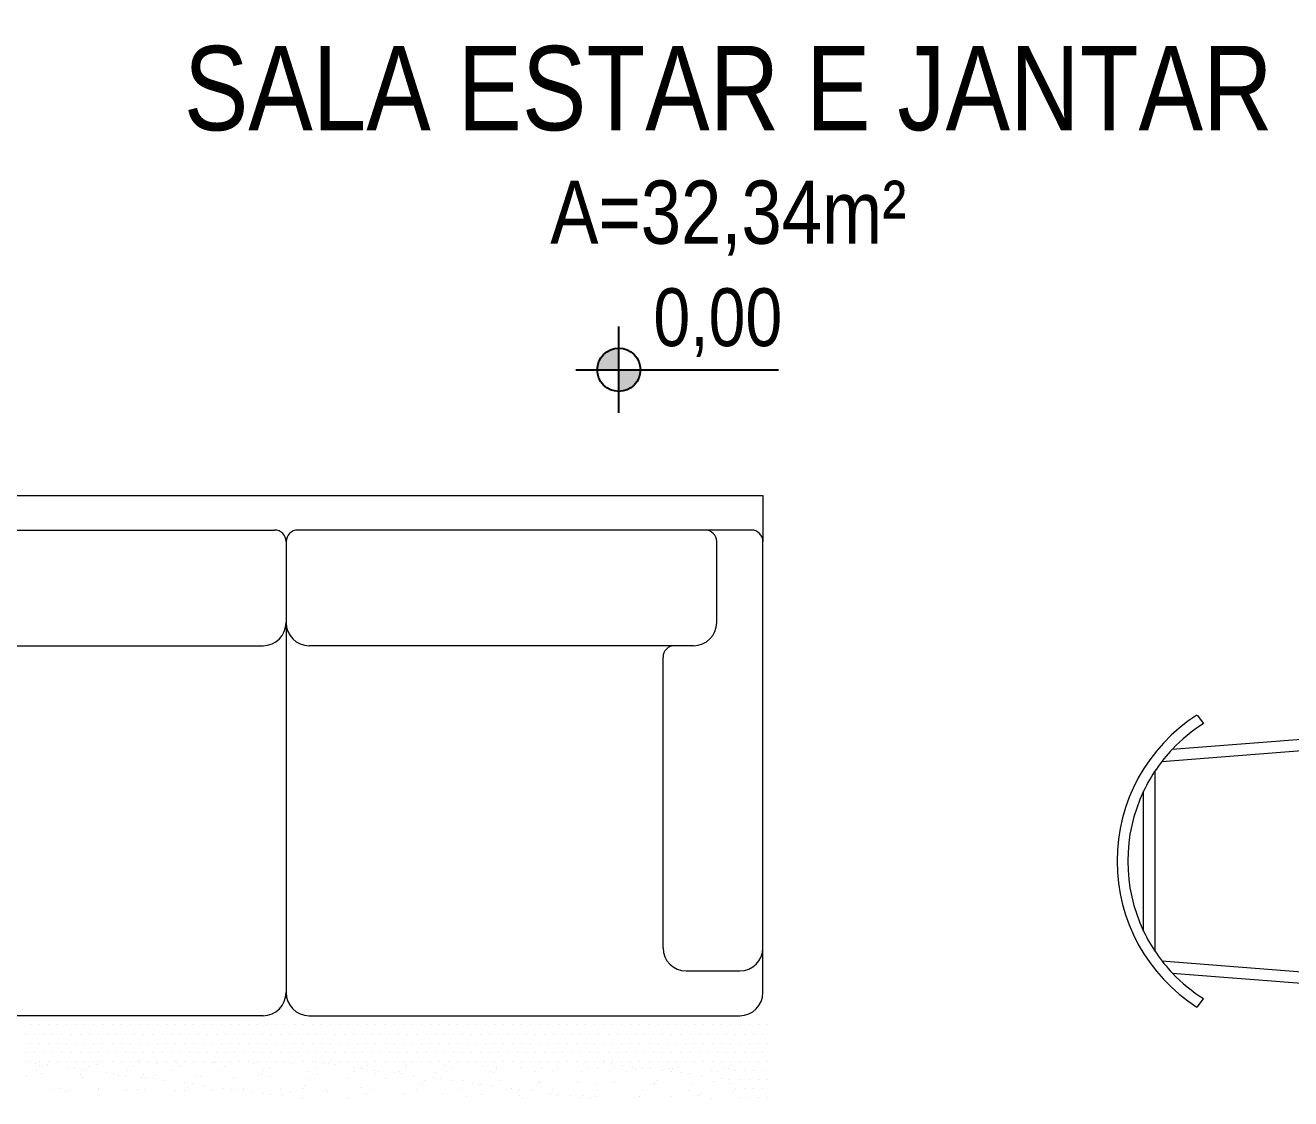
# Model space of a CAD drawing. Header units: millimetres. Extents: x -6300 to 1991, y -4770 to 4545.
# Drawn here: x -2072.2 to -1853.3, y 850.1 to 1035.7 of the extents above; entities that cross this region are included whole.
import ezdxf
from ezdxf.enums import TextEntityAlignment as Align

# ---------------------------------------------------------------- set-up
doc = ezdxf.new("R2010")
doc.units = ezdxf.units.MM
doc.header["$LTSCALE"] = 20
doc.header["$MEASUREMENT"] = 0
doc.linetypes.add('CONTINU', pattern=[0])
doc.layers.get('0').update_dxf_attribs({"linetype": 'CONTINUOUS'})
doc.layers.add('E-Lay-9', color=9, linetype='CONTINUOUS', lineweight=9)
doc.layers.add('E-Txt-W', color=7, linetype='CONTINUOUS', lineweight=20)
doc.layers.add('E-txt-g', color=3, linetype='CONTINUOUS')
doc.styles.add('F2', font='ARIALN.TTF')
doc.styles.add('REG60', font='romans.shx', dxfattribs={"width": 0.8, "height": 0.15})
doc.styles.add('REG80', font='romans.shx', dxfattribs={"width": 0.8, "height": 0.2})

# ---------------------------------------------------------------- blocks, each defined once
blk = doc.blocks.new('TXT-AMB75')
at = {"layer": 'E-txt-g', "style": 'REG80', "width": 0.8, "flags": 8}
blk.add_attdef('TXT', text='', height=0.2, dxfattribs=at).set_placement((0.0055, 0.2964), align=Align.CENTER)
at = {"layer": 'E-Txt-W', "style": 'REG60', "width": 0.8, "flags": 8}
blk.add_attdef('TXT', text='', height=0.15, dxfattribs=at).set_placement((0.0055, 0.0271), align=Align.CENTER)
blk = doc.blocks.new('NV')
at = {"color": 4, "linetype": 'ByBlock', "ltscale": 0.5}
for p, q in [((-1.4143, -0.1421), (-1.4143, 0.1067)), ((-1.5387, -0.0177), (-0.9535, -0.0177))]:
    blk.add_line(p, q, dxfattribs=at)
at = {"color": 4, "ltscale": 2.5}
blk.add_circle((-1.4143, -0.0177), 0.0622, dxfattribs=at)
at = {"color": 4}
for points in [[(-1.4143, -0.0177), (-1.4143, 0.0445), (-1.4583, 0.0263), (-1.4381, 0.0398)], [(-1.4143, -0.0177), (-1.4583, 0.0263), (-1.4765, -0.0177), (-1.4717, 0.0061)], [(-1.4143, -0.0177), (-1.3521, -0.0177), (-1.3703, -0.0617), (-1.3568, -0.0415)], [(-1.4143, -0.0177), (-1.3703, -0.0617), (-1.4143, -0.0799), (-1.3905, -0.0752)]]:
    blk.add_solid(points, dxfattribs=at)
at = {"layer": 'E-Txt-W', "color": 4, "ltscale": 2.5, "style": 'F2'}
blk.add_attdef('COTAPISO', (-1.3058, 0.0735), '', height=0.15, dxfattribs=at)
blk = doc.blocks.new('cadeira3')
at = {"color": 8}
for p, q in [((339.39, -198.51), (363.62, -198.51)), ((335.87, -200.51), (367.14, -200.51)), ((332.14, -203.49), (329.22, -240.82)), ((334.29, -201.65), (331.21, -240.97)), ((368.73, -201.65), (371.8, -240.97)), ((370.88, -203.49), (373.8, -240.82)), ((326.24, -207.76), (327.72, -208.87)), ((376.77, -207.76), (375.3, -208.87)), ((371.3, -241.51), (331.71, -241.51)), ((371.3, -243.51), (331.71, -243.51))]:
    blk.add_line(p, q, dxfattribs=at)
for centre, radius, start, end in [((351.51, -223.91), 29.99, 32.591, 147.409), ((351.51, -223.93), 28.15, 64.5065, 115.4935), ((351.51, -223.93), 28.15, 115.4935, 133.4739), ((351.51, -223.93), 28.15, 46.5261, 64.5065), ((351.51, -223.93), 28.15, 133.4739, 147.6689), ((351.51, -223.93), 28.15, 32.3311, 46.5261), ((331.71, -241.01), 2.5, 175.5276, 270), ((371.3, -241.01), 2.5, 270, 4.4724), ((331.71, -241.01), 0.5, 175.5276, 270), ((371.3, -241.01), 0.5, 270, 4.4724)]:
    blk.add_arc(centre, radius, start, end, dxfattribs=at)
blk = doc.blocks.new('Sofa62')
at = {"color": 8}
for p, q in [((-87.15, 50.29), (-107.15, 50.29)), ((-32.65, 50.29), (-87.15, 50.29)), ((-24.65, 50.29), (42.35, 50.29)), ((-111.15, 46.29), (-111.15, -31.71)), ((-28.65, -17.71), (-28.65, 46.29)), ((-28.65, -17.71), (-28.65, 46.29)), ((-97.86, 42.54), (-107.15, 42.54)), ((-93.86, 38.54), (-93.86, -11.71)), ((-99.15, -13.71), (-32.65, -13.71)), ((42.35, -13.71), (-24.65, -13.71)), ((-103.15, -17.71), (-103.15, -31.71)), ((-28.65, -31.71), (-28.65, -17.71)), ((-28.65, -31.71), (-28.65, -17.71)), ((-111.15, -39.71), (-111.15, -31.71)), ((-109.15, -33.71), (-101.15, -33.71)), ((-101.15, -33.71), (-30.65, -33.71)), ((44.35, -33.71), (-26.65, -33.71)), ((128.85, -39.71), (-111.15, -39.71))]:
    blk.add_line(p, q, dxfattribs=at)
for centre, radius, start, end in [((-107.15, 46.29), 4, 90, 180), ((-32.65, 46.29), 4, 0, 90), ((-24.65, 46.29), 4, 90, 180), ((-107.15, 38.54), 4, 90, 180), ((-97.86, 38.54), 4, 0, 90), ((-95.86, -11.71), 2, 270, 0), ((-99.15, -17.71), 4, 90, 180), ((-32.65, -17.71), 4, 0, 90), ((-24.65, -17.71), 4, 90, 180), ((-109.15, -31.71), 2, 180, 270), ((-101.15, -31.71), 2, 180, 270), ((-30.65, -31.71), 2, 270, 0), ((-26.65, -31.71), 2, 180, 270)]:
    blk.add_arc(centre, radius, start, end, dxfattribs=at)
blk = doc.blocks.new('*X213')
at = {"color": 0}
for p, q in [((13.621875, 40.74375), (13.621875, 40.74375)), ((13.640625, 40.74375), (13.640625, 40.74375)), ((13.659375, 40.74375), (13.659375, 40.74375)), ((13.678125, 40.74375), (13.678125, 40.74375)), ((13.6125, 40.725), (13.6125, 40.725)), ((13.63125, 40.725), (13.63125, 40.725)), ((13.65, 40.725), (13.65, 40.725)), ((13.66875, 40.725), (13.66875, 40.725)), ((13.6125, 40.6875), (13.6125, 40.6875)), ((13.621875, 40.70625), (13.621875, 40.70625)), ((13.63125, 40.6875), (13.63125, 40.6875)), ((13.640625, 40.70625), (13.640625, 40.70625)), ((13.65, 40.6875), (13.65, 40.6875)), ((13.659375, 40.70625), (13.659375, 40.70625)), ((13.66875, 40.6875), (13.66875, 40.6875)), ((13.678125, 40.70625), (13.678125, 40.70625)), ((12.159375, 40.66875), (12.159375, 40.66875)), ((12.178125, 40.66875), (12.178125, 40.66875)), ((12.196875, 40.66875), (12.196875, 40.66875)), ((12.215625, 40.66875), (12.215625, 40.66875)), ((12.234375, 40.66875), (12.234375, 40.66875)), ((12.253125, 40.66875), (12.253125, 40.66875)), ((12.271875, 40.66875), (12.271875, 40.66875)), ((12.290625, 40.66875), (12.290625, 40.66875)), ((12.309375, 40.66875), (12.309375, 40.66875)), ((12.328125, 40.66875), (12.328125, 40.66875)), ((12.346875, 40.66875), (12.346875, 40.66875)), ((12.365625, 40.66875), (12.365625, 40.66875)), ((12.384375, 40.66875), (12.384375, 40.66875)), ((12.403125, 40.66875), (12.403125, 40.66875)), ((12.421875, 40.66875), (12.421875, 40.66875)), ((12.440625, 40.66875), (12.440625, 40.66875)), ((12.459375, 40.66875), (12.459375, 40.66875)), ((12.478125, 40.66875), (12.478125, 40.66875)), ((12.496875, 40.66875), (12.496875, 40.66875)), ((12.515625, 40.66875), (12.515625, 40.66875)), ((12.534375, 40.66875), (12.534375, 40.66875)), ((12.553125, 40.66875), (12.553125, 40.66875)), ((12.571875, 40.66875), (12.571875, 40.66875)), ((12.590625, 40.66875), (12.590625, 40.66875)), ((12.609375, 40.66875), (12.609375, 40.66875)), ((12.628125, 40.66875), (12.628125, 40.66875)), ((12.646875, 40.66875), (12.646875, 40.66875)), ((12.665625, 40.66875), (12.665625, 40.66875)), ((12.684375, 40.66875), (12.684375, 40.66875)), ((12.703125, 40.66875), (12.703125, 40.66875)), ((12.721875, 40.66875), (12.721875, 40.66875)), ((12.740625, 40.66875), (12.740625, 40.66875)), ((12.759375, 40.66875), (12.759375, 40.66875)), ((12.778125, 40.66875), (12.778125, 40.66875)), ((12.796875, 40.66875), (12.796875, 40.66875)), ((12.815625, 40.66875), (12.815625, 40.66875)), ((12.834375, 40.66875), (12.834375, 40.66875)), ((12.853125, 40.66875), (12.853125, 40.66875)), ((12.871875, 40.66875), (12.871875, 40.66875)), ((12.890625, 40.66875), (12.890625, 40.66875)), ((12.909375, 40.66875), (12.909375, 40.66875)), ((12.928125, 40.66875), (12.928125, 40.66875)), ((12.946875, 40.66875), (12.946875, 40.66875)), ((12.965625, 40.66875), (12.965625, 40.66875)), ((12.984375, 40.66875), (12.984375, 40.66875)), ((13.003125, 40.66875), (13.003125, 40.66875)), ((13.021875, 40.66875), (13.021875, 40.66875)), ((13.040625, 40.66875), (13.040625, 40.66875)), ((13.059375, 40.66875), (13.059375, 40.66875)), ((13.078125, 40.66875), (13.078125, 40.66875)), ((13.096875, 40.66875), (13.096875, 40.66875)), ((13.115625, 40.66875), (13.115625, 40.66875)), ((13.134375, 40.66875), (13.134375, 40.66875)), ((13.153125, 40.66875), (13.153125, 40.66875)), ((13.171875, 40.66875), (13.171875, 40.66875)), ((13.190625, 40.66875), (13.190625, 40.66875)), ((13.209375, 40.66875), (13.209375, 40.66875)), ((13.228125, 40.66875), (13.228125, 40.66875)), ((13.246875, 40.66875), (13.246875, 40.66875)), ((13.265625, 40.66875), (13.265625, 40.66875)), ((13.284375, 40.66875), (13.284375, 40.66875)), ((13.303125, 40.66875), (13.303125, 40.66875)), ((13.321875, 40.66875), (13.321875, 40.66875)), ((13.340625, 40.66875), (13.340625, 40.66875)), ((13.359375, 40.66875), (13.359375, 40.66875)), ((13.378125, 40.66875), (13.378125, 40.66875)), ((13.396875, 40.66875), (13.396875, 40.66875)), ((13.415625, 40.66875), (13.415625, 40.66875)), ((13.434375, 40.66875), (13.434375, 40.66875)), ((13.453125, 40.66875), (13.453125, 40.66875)), ((13.471875, 40.66875), (13.471875, 40.66875)), ((13.490625, 40.66875), (13.490625, 40.66875)), ((13.509375, 40.66875), (13.509375, 40.66875)), ((13.528125, 40.66875), (13.528125, 40.66875)), ((13.546875, 40.66875), (13.546875, 40.66875)), ((13.565625, 40.66875), (13.565625, 40.66875)), ((13.584375, 40.66875), (13.584375, 40.66875)), ((13.603125, 40.66875), (13.603125, 40.66875)), ((13.621875, 40.66875), (13.621875, 40.66875)), ((13.640625, 40.66875), (13.640625, 40.66875)), ((13.659375, 40.66875), (13.659375, 40.66875)), ((13.678125, 40.66875), (13.678125, 40.66875)), ((12.15, 40.65), (12.15, 40.65)), ((12.16875, 40.65), (12.16875, 40.65)), ((12.1875, 40.65), (12.1875, 40.65)), ((12.20625, 40.65), (12.20625, 40.65)), ((12.225, 40.65), (12.225, 40.65)), ((12.24375, 40.65), (12.24375, 40.65)), ((12.2625, 40.65), (12.2625, 40.65)), ((12.28125, 40.65), (12.28125, 40.65)), ((12.3, 40.65), (12.3, 40.65)), ((12.31875, 40.65), (12.31875, 40.65)), ((12.3375, 40.65), (12.3375, 40.65)), ((12.35625, 40.65), (12.35625, 40.65)), ((12.375, 40.65), (12.375, 40.65)), ((12.39375, 40.65), (12.39375, 40.65)), ((12.4125, 40.65), (12.4125, 40.65)), ((12.43125, 40.65), (12.43125, 40.65)), ((12.45, 40.65), (12.45, 40.65)), ((12.46875, 40.65), (12.46875, 40.65)), ((12.4875, 40.65), (12.4875, 40.65)), ((12.50625, 40.65), (12.50625, 40.65)), ((12.525, 40.65), (12.525, 40.65)), ((12.54375, 40.65), (12.54375, 40.65)), ((12.5625, 40.65), (12.5625, 40.65)), ((12.58125, 40.65), (12.58125, 40.65)), ((12.6, 40.65), (12.6, 40.65)), ((12.61875, 40.65), (12.61875, 40.65)), ((12.6375, 40.65), (12.6375, 40.65)), ((12.65625, 40.65), (12.65625, 40.65)), ((12.675, 40.65), (12.675, 40.65)), ((12.69375, 40.65), (12.69375, 40.65)), ((12.7125, 40.65), (12.7125, 40.65)), ((12.73125, 40.65), (12.73125, 40.65)), ((12.75, 40.65), (12.75, 40.65)), ((12.76875, 40.65), (12.76875, 40.65)), ((12.7875, 40.65), (12.7875, 40.65)), ((12.80625, 40.65), (12.80625, 40.65)), ((12.825, 40.65), (12.825, 40.65)), ((12.84375, 40.65), (12.84375, 40.65)), ((12.8625, 40.65), (12.8625, 40.65)), ((12.88125, 40.65), (12.88125, 40.65)), ((12.9, 40.65), (12.9, 40.65)), ((12.91875, 40.65), (12.91875, 40.65)), ((12.9375, 40.65), (12.9375, 40.65)), ((12.95625, 40.65), (12.95625, 40.65)), ((12.975, 40.65), (12.975, 40.65)), ((12.99375, 40.65), (12.99375, 40.65)), ((13.0125, 40.65), (13.0125, 40.65)), ((13.03125, 40.65), (13.03125, 40.65)), ((13.05, 40.65), (13.05, 40.65)), ((13.06875, 40.65), (13.06875, 40.65)), ((13.0875, 40.65), (13.0875, 40.65)), ((13.10625, 40.65), (13.10625, 40.65)), ((13.125, 40.65), (13.125, 40.65)), ((13.14375, 40.65), (13.14375, 40.65)), ((13.1625, 40.65), (13.1625, 40.65)), ((13.18125, 40.65), (13.18125, 40.65)), ((13.2, 40.65), (13.2, 40.65)), ((13.21875, 40.65), (13.21875, 40.65)), ((13.2375, 40.65), (13.2375, 40.65)), ((13.25625, 40.65), (13.25625, 40.65)), ((13.275, 40.65), (13.275, 40.65)), ((13.29375, 40.65), (13.29375, 40.65)), ((13.3125, 40.65), (13.3125, 40.65)), ((13.33125, 40.65), (13.33125, 40.65)), ((13.35, 40.65), (13.35, 40.65)), ((13.36875, 40.65), (13.36875, 40.65)), ((13.3875, 40.65), (13.3875, 40.65)), ((13.40625, 40.65), (13.40625, 40.65)), ((13.425, 40.65), (13.425, 40.65)), ((13.44375, 40.65), (13.44375, 40.65)), ((13.4625, 40.65), (13.4625, 40.65)), ((13.48125, 40.65), (13.48125, 40.65)), ((13.5, 40.65), (13.5, 40.65)), ((13.51875, 40.65), (13.51875, 40.65)), ((13.5375, 40.65), (13.5375, 40.65)), ((13.55625, 40.65), (13.55625, 40.65)), ((13.575, 40.65), (13.575, 40.65)), ((13.59375, 40.65), (13.59375, 40.65)), ((13.6125, 40.65), (13.6125, 40.65)), ((13.63125, 40.65), (13.63125, 40.65)), ((13.65, 40.65), (13.65, 40.65)), ((13.66875, 40.65), (13.66875, 40.65)), ((12.15, 40.6125), (12.15, 40.6125)), ((12.159375, 40.63125), (12.159375, 40.63125)), ((12.16875, 40.6125), (12.16875, 40.6125)), ((12.178125, 40.63125), (12.178125, 40.63125)), ((12.1875, 40.6125), (12.1875, 40.6125)), ((12.196875, 40.63125), (12.196875, 40.63125)), ((12.20625, 40.6125), (12.20625, 40.6125)), ((12.215625, 40.63125), (12.215625, 40.63125)), ((12.225, 40.6125), (12.225, 40.6125)), ((12.234375, 40.63125), (12.234375, 40.63125)), ((12.24375, 40.6125), (12.24375, 40.6125)), ((12.253125, 40.63125), (12.253125, 40.63125)), ((12.2625, 40.6125), (12.2625, 40.6125)), ((12.271875, 40.63125), (12.271875, 40.63125)), ((12.28125, 40.6125), (12.28125, 40.6125)), ((12.290625, 40.63125), (12.290625, 40.63125)), ((12.3, 40.6125), (12.3, 40.6125)), ((12.309375, 40.63125), (12.309375, 40.63125)), ((12.31875, 40.6125), (12.31875, 40.6125)), ((12.328125, 40.63125), (12.328125, 40.63125)), ((12.3375, 40.6125), (12.3375, 40.6125)), ((12.346875, 40.63125), (12.346875, 40.63125)), ((12.35625, 40.6125), (12.35625, 40.6125)), ((12.365625, 40.63125), (12.365625, 40.63125)), ((12.375, 40.6125), (12.375, 40.6125)), ((12.384375, 40.63125), (12.384375, 40.63125)), ((12.39375, 40.6125), (12.39375, 40.6125)), ((12.403125, 40.63125), (12.403125, 40.63125)), ((12.4125, 40.6125), (12.4125, 40.6125)), ((12.421875, 40.63125), (12.421875, 40.63125)), ((12.43125, 40.6125), (12.43125, 40.6125)), ((12.440625, 40.63125), (12.440625, 40.63125)), ((12.45, 40.6125), (12.45, 40.6125)), ((12.459375, 40.63125), (12.459375, 40.63125)), ((12.46875, 40.6125), (12.46875, 40.6125)), ((12.478125, 40.63125), (12.478125, 40.63125)), ((12.4875, 40.6125), (12.4875, 40.6125)), ((12.496875, 40.63125), (12.496875, 40.63125)), ((12.50625, 40.6125), (12.50625, 40.6125)), ((12.515625, 40.63125), (12.515625, 40.63125)), ((12.525, 40.6125), (12.525, 40.6125)), ((12.534375, 40.63125), (12.534375, 40.63125)), ((12.54375, 40.6125), (12.54375, 40.6125)), ((12.553125, 40.63125), (12.553125, 40.63125)), ((12.5625, 40.6125), (12.5625, 40.6125)), ((12.571875, 40.63125), (12.571875, 40.63125)), ((12.58125, 40.6125), (12.58125, 40.6125)), ((12.590625, 40.63125), (12.590625, 40.63125)), ((12.6, 40.6125), (12.6, 40.6125)), ((12.609375, 40.63125), (12.609375, 40.63125)), ((12.61875, 40.6125), (12.61875, 40.6125)), ((12.628125, 40.63125), (12.628125, 40.63125)), ((12.6375, 40.6125), (12.6375, 40.6125)), ((12.646875, 40.63125), (12.646875, 40.63125)), ((12.65625, 40.6125), (12.65625, 40.6125)), ((12.665625, 40.63125), (12.665625, 40.63125)), ((12.675, 40.6125), (12.675, 40.6125)), ((12.684375, 40.63125), (12.684375, 40.63125)), ((12.69375, 40.6125), (12.69375, 40.6125)), ((12.703125, 40.63125), (12.703125, 40.63125)), ((12.7125, 40.6125), (12.7125, 40.6125)), ((12.721875, 40.63125), (12.721875, 40.63125)), ((12.73125, 40.6125), (12.73125, 40.6125)), ((12.740625, 40.63125), (12.740625, 40.63125)), ((12.75, 40.6125), (12.75, 40.6125)), ((12.759375, 40.63125), (12.759375, 40.63125)), ((12.76875, 40.6125), (12.76875, 40.6125)), ((12.778125, 40.63125), (12.778125, 40.63125)), ((12.7875, 40.6125), (12.7875, 40.6125)), ((12.796875, 40.63125), (12.796875, 40.63125)), ((12.80625, 40.6125), (12.80625, 40.6125)), ((12.815625, 40.63125), (12.815625, 40.63125)), ((12.825, 40.6125), (12.825, 40.6125)), ((12.834375, 40.63125), (12.834375, 40.63125)), ((12.84375, 40.6125), (12.84375, 40.6125)), ((12.853125, 40.63125), (12.853125, 40.63125)), ((12.8625, 40.6125), (12.8625, 40.6125)), ((12.871875, 40.63125), (12.871875, 40.63125)), ((12.88125, 40.6125), (12.88125, 40.6125)), ((12.890625, 40.63125), (12.890625, 40.63125)), ((12.9, 40.6125), (12.9, 40.6125)), ((12.909375, 40.63125), (12.909375, 40.63125)), ((12.91875, 40.6125), (12.91875, 40.6125)), ((12.928125, 40.63125), (12.928125, 40.63125)), ((12.9375, 40.6125), (12.9375, 40.6125)), ((12.946875, 40.63125), (12.946875, 40.63125)), ((12.95625, 40.6125), (12.95625, 40.6125)), ((12.965625, 40.63125), (12.965625, 40.63125)), ((12.975, 40.6125), (12.975, 40.6125)), ((12.984375, 40.63125), (12.984375, 40.63125)), ((12.99375, 40.6125), (12.99375, 40.6125)), ((13.003125, 40.63125), (13.003125, 40.63125)), ((13.0125, 40.6125), (13.0125, 40.6125)), ((13.021875, 40.63125), (13.021875, 40.63125)), ((13.03125, 40.6125), (13.03125, 40.6125)), ((13.040625, 40.63125), (13.040625, 40.63125)), ((13.05, 40.6125), (13.05, 40.6125)), ((13.059375, 40.63125), (13.059375, 40.63125)), ((13.06875, 40.6125), (13.06875, 40.6125)), ((13.078125, 40.63125), (13.078125, 40.63125)), ((13.0875, 40.6125), (13.0875, 40.6125)), ((13.096875, 40.63125), (13.096875, 40.63125)), ((13.10625, 40.6125), (13.10625, 40.6125)), ((13.115625, 40.63125), (13.115625, 40.63125)), ((13.125, 40.6125), (13.125, 40.6125)), ((13.134375, 40.63125), (13.134375, 40.63125)), ((13.14375, 40.6125), (13.14375, 40.6125)), ((13.153125, 40.63125), (13.153125, 40.63125)), ((13.1625, 40.6125), (13.1625, 40.6125)), ((13.171875, 40.63125), (13.171875, 40.63125)), ((13.18125, 40.6125), (13.18125, 40.6125)), ((13.190625, 40.63125), (13.190625, 40.63125)), ((13.2, 40.6125), (13.2, 40.6125)), ((13.209375, 40.63125), (13.209375, 40.63125)), ((13.21875, 40.6125), (13.21875, 40.6125)), ((13.228125, 40.63125), (13.228125, 40.63125)), ((13.2375, 40.6125), (13.2375, 40.6125)), ((13.246875, 40.63125), (13.246875, 40.63125)), ((13.25625, 40.6125), (13.25625, 40.6125)), ((13.265625, 40.63125), (13.265625, 40.63125)), ((13.275, 40.6125), (13.275, 40.6125)), ((13.284375, 40.63125), (13.284375, 40.63125)), ((13.29375, 40.6125), (13.29375, 40.6125)), ((13.303125, 40.63125), (13.303125, 40.63125)), ((13.3125, 40.6125), (13.3125, 40.6125)), ((13.321875, 40.63125), (13.321875, 40.63125)), ((13.33125, 40.6125), (13.33125, 40.6125)), ((13.340625, 40.63125), (13.340625, 40.63125)), ((13.35, 40.6125), (13.35, 40.6125)), ((13.359375, 40.63125), (13.359375, 40.63125)), ((13.36875, 40.6125), (13.36875, 40.6125)), ((13.378125, 40.63125), (13.378125, 40.63125)), ((13.3875, 40.6125), (13.3875, 40.6125)), ((13.396875, 40.63125), (13.396875, 40.63125)), ((13.40625, 40.6125), (13.40625, 40.6125)), ((13.415625, 40.63125), (13.415625, 40.63125)), ((13.425, 40.6125), (13.425, 40.6125)), ((13.434375, 40.63125), (13.434375, 40.63125)), ((13.44375, 40.6125), (13.44375, 40.6125)), ((13.453125, 40.63125), (13.453125, 40.63125)), ((13.4625, 40.6125), (13.4625, 40.6125)), ((13.471875, 40.63125), (13.471875, 40.63125)), ((13.48125, 40.6125), (13.48125, 40.6125)), ((13.490625, 40.63125), (13.490625, 40.63125)), ((13.5, 40.6125), (13.5, 40.6125)), ((13.509375, 40.63125), (13.509375, 40.63125)), ((13.51875, 40.6125), (13.51875, 40.6125)), ((13.528125, 40.63125), (13.528125, 40.63125)), ((13.5375, 40.6125), (13.5375, 40.6125)), ((13.546875, 40.63125), (13.546875, 40.63125)), ((13.55625, 40.6125), (13.55625, 40.6125)), ((13.565625, 40.63125), (13.565625, 40.63125)), ((13.575, 40.6125), (13.575, 40.6125)), ((13.584375, 40.63125), (13.584375, 40.63125)), ((13.59375, 40.6125), (13.59375, 40.6125)), ((13.603125, 40.63125), (13.603125, 40.63125)), ((13.6125, 40.6125), (13.6125, 40.6125)), ((13.621875, 40.63125), (13.621875, 40.63125)), ((13.63125, 40.6125), (13.63125, 40.6125)), ((13.640625, 40.63125), (13.640625, 40.63125)), ((13.65, 40.6125), (13.65, 40.6125)), ((13.659375, 40.63125), (13.659375, 40.63125)), ((13.66875, 40.6125), (13.66875, 40.6125)), ((13.678125, 40.63125), (13.678125, 40.63125)), ((12.159375, 40.59375), (12.159375, 40.59375)), ((12.178125, 40.59375), (12.178125, 40.59375)), ((12.196875, 40.59375), (12.196875, 40.59375)), ((12.215625, 40.59375), (12.215625, 40.59375)), ((12.234375, 40.59375), (12.234375, 40.59375)), ((12.253125, 40.59375), (12.253125, 40.59375)), ((12.271875, 40.59375), (12.271875, 40.59375)), ((12.290625, 40.59375), (12.290625, 40.59375)), ((12.309375, 40.59375), (12.309375, 40.59375)), ((12.328125, 40.59375), (12.328125, 40.59375)), ((12.346875, 40.59375), (12.346875, 40.59375)), ((12.365625, 40.59375), (12.365625, 40.59375)), ((12.384375, 40.59375), (12.384375, 40.59375)), ((12.403125, 40.59375), (12.403125, 40.59375)), ((12.421875, 40.59375), (12.421875, 40.59375)), ((12.440625, 40.59375), (12.440625, 40.59375)), ((12.459375, 40.59375), (12.459375, 40.59375)), ((12.478125, 40.59375), (12.478125, 40.59375)), ((12.496875, 40.59375), (12.496875, 40.59375)), ((12.515625, 40.59375), (12.515625, 40.59375)), ((12.534375, 40.59375), (12.534375, 40.59375)), ((12.553125, 40.59375), (12.553125, 40.59375)), ((12.571875, 40.59375), (12.571875, 40.59375)), ((12.590625, 40.59375), (12.590625, 40.59375)), ((12.609375, 40.59375), (12.609375, 40.59375)), ((12.628125, 40.59375), (12.628125, 40.59375)), ((12.646875, 40.59375), (12.646875, 40.59375)), ((12.665625, 40.59375), (12.665625, 40.59375)), ((12.684375, 40.59375), (12.684375, 40.59375)), ((12.703125, 40.59375), (12.703125, 40.59375)), ((12.721875, 40.59375), (12.721875, 40.59375)), ((12.740625, 40.59375), (12.740625, 40.59375)), ((12.759375, 40.59375), (12.759375, 40.59375)), ((12.778125, 40.59375), (12.778125, 40.59375)), ((12.796875, 40.59375), (12.796875, 40.59375)), ((12.815625, 40.59375), (12.815625, 40.59375)), ((12.834375, 40.59375), (12.834375, 40.59375)), ((12.853125, 40.59375), (12.853125, 40.59375)), ((12.871875, 40.59375), (12.871875, 40.59375)), ((12.890625, 40.59375), (12.890625, 40.59375)), ((12.909375, 40.59375), (12.909375, 40.59375)), ((12.928125, 40.59375), (12.928125, 40.59375)), ((12.946875, 40.59375), (12.946875, 40.59375)), ((12.965625, 40.59375), (12.965625, 40.59375)), ((12.984375, 40.59375), (12.984375, 40.59375)), ((13.003125, 40.59375), (13.003125, 40.59375)), ((13.021875, 40.59375), (13.021875, 40.59375)), ((13.040625, 40.59375), (13.040625, 40.59375)), ((13.059375, 40.59375), (13.059375, 40.59375)), ((13.078125, 40.59375), (13.078125, 40.59375)), ((13.096875, 40.59375), (13.096875, 40.59375)), ((13.115625, 40.59375), (13.115625, 40.59375)), ((13.134375, 40.59375), (13.134375, 40.59375)), ((13.153125, 40.59375), (13.153125, 40.59375)), ((13.171875, 40.59375), (13.171875, 40.59375)), ((13.190625, 40.59375), (13.190625, 40.59375)), ((13.209375, 40.59375), (13.209375, 40.59375)), ((13.228125, 40.59375), (13.228125, 40.59375)), ((13.246875, 40.59375), (13.246875, 40.59375)), ((13.265625, 40.59375), (13.265625, 40.59375)), ((13.284375, 40.59375), (13.284375, 40.59375)), ((13.303125, 40.59375), (13.303125, 40.59375)), ((13.321875, 40.59375), (13.321875, 40.59375)), ((13.340625, 40.59375), (13.340625, 40.59375)), ((13.359375, 40.59375), (13.359375, 40.59375)), ((13.378125, 40.59375), (13.378125, 40.59375)), ((13.396875, 40.59375), (13.396875, 40.59375)), ((13.415625, 40.59375), (13.415625, 40.59375)), ((13.434375, 40.59375), (13.434375, 40.59375)), ((13.453125, 40.59375), (13.453125, 40.59375)), ((13.471875, 40.59375), (13.471875, 40.59375)), ((13.490625, 40.59375), (13.490625, 40.59375)), ((13.509375, 40.59375), (13.509375, 40.59375)), ((13.528125, 40.59375), (13.528125, 40.59375)), ((13.546875, 40.59375), (13.546875, 40.59375)), ((13.565625, 40.59375), (13.565625, 40.59375)), ((13.584375, 40.59375), (13.584375, 40.59375)), ((13.603125, 40.59375), (13.603125, 40.59375)), ((13.621875, 40.59375), (13.621875, 40.59375)), ((13.640625, 40.59375), (13.640625, 40.59375)), ((13.659375, 40.59375), (13.659375, 40.59375)), ((13.678125, 40.59375), (13.678125, 40.59375))]:
    blk.add_line(p, q, dxfattribs=at)
blk = doc.blocks.new('*X214')
at = {"color": 0}
for p, q in [((12.6793, 40.7395), (12.6793, 40.7395)), ((12.72, 40.7449), (12.72, 40.7449)), ((12.8157, 40.7455), (12.8157, 40.7455)), ((13.0576, 40.7419), (13.0576, 40.7419)), ((13.1739, 40.7443), (13.1739, 40.7443)), ((13.2722, 40.7399), (13.2722, 40.7399)), ((13.2939, 40.7432), (13.2939, 40.7432)), ((13.3129, 40.7453), (13.3129, 40.7453)), ((13.3257, 40.7414), (13.3257, 40.7414)), ((13.4042, 40.7424), (13.4042, 40.7424)), ((13.4157, 40.7406), (13.4157, 40.7406)), ((13.4809, 40.742), (13.4809, 40.742)), ((13.5358, 40.7396), (13.5358, 40.7396)), ((13.562, 40.7449), (13.562, 40.7449)), ((12.2072, 40.7256), (12.2072, 40.7256)), ((12.2227, 40.7246), (12.2227, 40.7246)), ((12.2363, 40.7316), (12.2363, 40.7316)), ((12.2418, 40.7266), (12.2418, 40.7266)), ((12.2995, 40.7242), (12.2995, 40.7242)), ((12.3007, 40.7258), (12.3007, 40.7258)), ((12.3581, 40.729), (12.3581, 40.729)), ((12.3805, 40.7272), (12.3805, 40.7272)), ((12.3941, 40.726), (12.3941, 40.726)), ((12.459, 40.7282), (12.459, 40.7282)), ((12.4782, 40.728), (12.4782, 40.728)), ((12.4837, 40.7229), (12.4837, 40.7229)), ((12.4875, 40.7261), (12.4875, 40.7261)), ((12.4934, 40.7151), (12.4934, 40.7151)), ((12.5178, 40.7183), (12.5178, 40.7183)), ((12.5358, 40.7278), (12.5358, 40.7278)), ((12.5585, 40.7236), (12.5585, 40.7236)), ((12.5741, 40.7257), (12.5741, 40.7257)), ((12.5809, 40.7263), (12.5809, 40.7263)), ((12.5985, 40.7289), (12.5985, 40.7289)), ((12.6, 40.7253), (12.6, 40.7253)), ((12.6168, 40.7307), (12.6168, 40.7307)), ((12.6393, 40.7343), (12.6393, 40.7343)), ((12.6549, 40.7363), (12.6549, 40.7363)), ((12.6744, 40.7265), (12.6744, 40.7265)), ((12.6953, 40.7317), (12.6953, 40.7317)), ((12.72, 40.7243), (12.72, 40.7243)), ((12.7255, 40.7192), (12.7255, 40.7192)), ((12.7678, 40.7267), (12.7678, 40.7267)), ((12.7721, 40.7314), (12.7721, 40.7314)), ((12.8418, 40.7216), (12.8418, 40.7216)), ((12.8531, 40.7343), (12.8531, 40.7343)), ((12.8612, 40.7268), (12.8612, 40.7268)), ((12.9316, 40.7353), (12.9316, 40.7353)), ((12.9546, 40.727), (12.9546, 40.727)), ((12.9619, 40.7206), (12.9619, 40.7206)), ((12.9674, 40.7155), (12.9674, 40.7155)), ((13.0084, 40.7349), (13.0084, 40.7349)), ((13.048, 40.7272), (13.048, 40.7272)), ((13.0707, 40.7134), (13.0707, 40.7134)), ((13.0837, 40.7179), (13.0837, 40.7179)), ((13.0863, 40.7155), (13.0863, 40.7155)), ((13.0894, 40.7378), (13.0894, 40.7378)), ((13.1107, 40.7187), (13.1107, 40.7187)), ((13.1415, 40.7273), (13.1415, 40.7273)), ((13.1514, 40.724), (13.1514, 40.724)), ((13.1671, 40.7261), (13.1671, 40.7261)), ((13.1679, 40.7388), (13.1679, 40.7388)), ((13.1914, 40.7293), (13.1914, 40.7293)), ((13.2037, 40.7169), (13.2037, 40.7169)), ((13.2322, 40.7347), (13.2322, 40.7347)), ((13.2349, 40.7275), (13.2349, 40.7275)), ((13.2447, 40.7385), (13.2447, 40.7385)), ((13.2478, 40.7367), (13.2478, 40.7367)), ((13.2994, 40.7382), (13.2994, 40.7382)), ((13.3255, 40.7143), (13.3255, 40.7143)), ((13.3283, 40.7277), (13.3283, 40.7277)), ((13.4217, 40.7278), (13.4217, 40.7278)), ((13.4448, 40.7143), (13.4448, 40.7143)), ((13.4456, 40.7132), (13.4456, 40.7132)), ((13.5152, 40.728), (13.5152, 40.728)), ((13.5233, 40.7153), (13.5233, 40.7153)), ((13.5413, 40.7345), (13.5413, 40.7345)), ((13.6, 40.7149), (13.6, 40.7149)), ((13.6086, 40.7282), (13.6086, 40.7282)), ((12.1517, 40.7003), (12.1517, 40.7003)), ((12.1733, 40.6876), (12.1733, 40.6876)), ((12.1823, 40.6936), (12.1823, 40.6936)), ((12.2633, 40.6965), (12.2633, 40.6965)), ((12.2667, 40.6878), (12.2667, 40.6878)), ((12.2679, 40.7027), (12.2679, 40.7027)), ((12.3162, 40.6917), (12.3162, 40.6917)), ((12.3319, 40.6938), (12.3319, 40.6938)), ((12.3418, 40.6975), (12.3418, 40.6975)), ((12.3563, 40.697), (12.3563, 40.697)), ((12.3601, 40.6879), (12.3601, 40.6879)), ((12.388, 40.7016), (12.388, 40.7016)), ((12.3935, 40.6966), (12.3935, 40.6966)), ((12.397, 40.7024), (12.397, 40.7024)), ((12.4126, 40.7044), (12.4126, 40.7044)), ((12.4186, 40.6971), (12.4186, 40.6971)), ((12.437, 40.7076), (12.437, 40.7076)), ((12.4535, 40.6881), (12.4535, 40.6881)), ((12.4778, 40.713), (12.4778, 40.713)), ((12.4996, 40.7), (12.4996, 40.7)), ((12.5098, 40.699), (12.5098, 40.699)), ((12.547, 40.6883), (12.547, 40.6883)), ((12.5781, 40.701), (12.5781, 40.701)), ((12.6298, 40.698), (12.6298, 40.698)), ((12.6354, 40.6929), (12.6354, 40.6929)), ((12.6404, 40.6884), (12.6404, 40.6884)), ((12.6549, 40.7007), (12.6549, 40.7007)), ((12.7338, 40.6886), (12.7338, 40.6886)), ((12.7359, 40.7036), (12.7359, 40.7036)), ((12.7516, 40.6953), (12.7516, 40.6953)), ((12.8144, 40.7046), (12.8144, 40.7046)), ((12.8272, 40.6888), (12.8272, 40.6888)), ((12.8717, 40.6943), (12.8717, 40.6943)), ((12.8772, 40.6892), (12.8772, 40.6892)), ((12.8911, 40.7042), (12.8911, 40.7042)), ((12.9092, 40.6921), (12.9092, 40.6921)), ((12.9207, 40.6889), (12.9207, 40.6889)), ((12.9248, 40.6942), (12.9248, 40.6942)), ((12.9492, 40.6974), (12.9492, 40.6974)), ((12.9722, 40.7071), (12.9722, 40.7071)), ((12.9899, 40.7028), (12.9899, 40.7028)), ((12.9935, 40.6916), (12.9935, 40.6916)), ((13.0055, 40.7048), (13.0055, 40.7048)), ((13.0141, 40.6891), (13.0141, 40.6891)), ((13.0299, 40.708), (13.0299, 40.708)), ((13.0507, 40.7081), (13.0507, 40.7081)), ((13.1075, 40.6893), (13.1075, 40.6893)), ((13.1135, 40.6906), (13.1135, 40.6906)), ((13.1274, 40.7078), (13.1274, 40.7078)), ((13.2009, 40.6895), (13.2009, 40.6895)), ((13.2085, 40.7107), (13.2085, 40.7107)), ((13.2093, 40.7118), (13.2093, 40.7118)), ((13.2354, 40.6879), (13.2354, 40.6879)), ((13.287, 40.7117), (13.287, 40.7117)), ((13.2944, 40.6896), (13.2944, 40.6896)), ((13.3637, 40.7113), (13.3637, 40.7113)), ((13.3878, 40.6898), (13.3878, 40.6898)), ((13.4511, 40.7082), (13.4511, 40.7082)), ((13.4614, 40.6872), (13.4614, 40.6872)), ((13.4812, 40.69), (13.4812, 40.69)), ((13.5021, 40.6925), (13.5021, 40.6925)), ((13.5177, 40.6946), (13.5177, 40.6946)), ((13.5421, 40.6978), (13.5421, 40.6978)), ((13.5639, 40.6871), (13.5639, 40.6871)), ((13.5674, 40.7106), (13.5674, 40.7106)), ((13.5746, 40.6901), (13.5746, 40.6901)), ((13.5829, 40.7032), (13.5829, 40.7032)), ((13.5985, 40.7052), (13.5985, 40.7052)), ((12.1547, 40.6705), (12.1547, 40.6705)), ((12.1704, 40.6725), (12.1704, 40.6725)), ((12.1778, 40.6763), (12.1778, 40.6763)), ((12.1859, 40.6795), (12.1859, 40.6795)), ((12.1947, 40.6758), (12.1947, 40.6758)), ((12.2355, 40.6811), (12.2355, 40.6811)), ((12.2511, 40.6832), (12.2511, 40.6832)), ((12.2755, 40.6864), (12.2755, 40.6864)), ((12.2793, 40.6797), (12.2793, 40.6797)), ((12.2978, 40.6753), (12.2978, 40.6753)), ((12.3033, 40.6702), (12.3033, 40.6702)), ((12.3728, 40.6799), (12.3728, 40.6799)), ((12.3824, 40.6694), (12.3824, 40.6694)), ((12.4196, 40.6727), (12.4196, 40.6727)), ((12.4609, 40.6704), (12.4609, 40.6704)), ((12.4662, 40.68), (12.4662, 40.68)), ((12.5376, 40.67), (12.5376, 40.67)), ((12.5397, 40.6716), (12.5397, 40.6716)), ((12.5596, 40.6802), (12.5596, 40.6802)), ((12.6187, 40.6729), (12.6187, 40.6729)), ((12.653, 40.6804), (12.653, 40.6804)), ((12.6972, 40.6739), (12.6972, 40.6739)), ((12.7465, 40.6805), (12.7465, 40.6805)), ((12.7477, 40.6709), (12.7477, 40.6709)), ((12.7633, 40.6729), (12.7633, 40.6729)), ((12.7739, 40.6735), (12.7739, 40.6735)), ((12.7877, 40.6761), (12.7877, 40.6761)), ((12.8284, 40.6815), (12.8284, 40.6815)), ((12.8399, 40.6807), (12.8399, 40.6807)), ((12.844, 40.6836), (12.844, 40.6836)), ((12.855, 40.6765), (12.855, 40.6765)), ((12.8684, 40.6868), (12.8684, 40.6868)), ((12.9333, 40.6809), (12.9333, 40.6809)), ((12.9335, 40.6775), (12.9335, 40.6775)), ((13.0102, 40.6771), (13.0102, 40.6771)), ((13.0267, 40.6811), (13.0267, 40.6811)), ((13.0913, 40.68), (13.0913, 40.68)), ((13.1191, 40.6855), (13.1191, 40.6855)), ((13.1202, 40.6812), (13.1202, 40.6812)), ((13.1698, 40.681), (13.1698, 40.681)), ((13.2136, 40.6814), (13.2136, 40.6814)), ((13.2465, 40.6807), (13.2465, 40.6807)), ((13.307, 40.6816), (13.307, 40.6816)), ((13.3276, 40.6836), (13.3276, 40.6836)), ((13.3406, 40.6713), (13.3406, 40.6713)), ((13.3554, 40.6869), (13.3554, 40.6869)), ((13.3562, 40.6733), (13.3562, 40.6733)), ((13.3609, 40.6818), (13.3609, 40.6818)), ((13.3806, 40.6765), (13.3806, 40.6765)), ((13.4004, 40.6817), (13.4004, 40.6817)), ((13.4061, 40.6846), (13.4061, 40.6846)), ((13.4214, 40.6819), (13.4214, 40.6819)), ((13.437, 40.6839), (13.437, 40.6839)), ((13.4772, 40.6842), (13.4772, 40.6842)), ((13.4828, 40.6842), (13.4828, 40.6842)), ((13.4939, 40.6819), (13.4939, 40.6819)), ((13.5873, 40.6821), (13.5873, 40.6821)), ((13.5973, 40.6832), (13.5973, 40.6832)), ((13.6028, 40.6781), (13.6028, 40.6781))]:
    blk.add_line(p, q, dxfattribs=at)
blk = doc.blocks.new('A$C7AFB675E')
at = {"layer": 'E-Lay-9', "color": 8, "xscale": -0.8400000000000034, "yscale": 0.8400000000000034, "zscale": 0.84, "rotation": 90}
for name in ['*X213', '*X214']:
    blk.add_blockref(name, (39.2529, 11.908), dxfattribs=at)
at = {"layer": 'E-Lay-9', "xscale": 0.01000000000001933, "yscale": 0.009999999999990905, "zscale": 0.01, "rotation": 89.99999999999999}
blk.add_blockref('Sofa62', (5.6731, 1.5376), dxfattribs=at)

msp = doc.modelspace()

# ---------------------------------------------------------------- hatches: boundary and pattern name
h = msp.add_hatch()
h.set_pattern_fill('ANSI37,_O', color=8, scale=400, angle=45)
h.set_pattern_definition([(90, (-158294.17, -2316.25), (-50, 1e-14), []), (180, (-158294.17, -2316.25), (-1e-14, -50), [])])
h.paths.add_polyline_path([(-2569.718, 1677.092), (-2069.708, 1677.092), (-2069.708, 1082.092), (-2223.921, 1082.092), (-2334.38, 971.632), (-2334.38, 871.755), (-2419.719, 871.755), (-2419.719, 1102.092), (-2569.31, 1101.985)])
h.paths.add_polyline_path([(-2567.69, 1342.467), (-2542.442, 1359.425), (-2372.044, 1361.344), (-2221.583, 1361.702), (-2129.486, 1358.621), (-2115.385, 1346.737), (-2112.284, 1306.241), (-2110.521, 1237.44), (-2116.69, 1187.261), (-2127.706, 1172.735), (-2281.494, 1167.893), (-2516.866, 1172.808), (-2560.58, 1178.692), (-2577.074, 1219.002)])
h.paths.add_polyline_path([(-2112.284, 1311.902), (-2072.255, 1311.902), (-2072.255, 1292.435), (-2112.284, 1292.435)], flags=16)
h.paths.add_polyline_path([(-2441.475, 1406.628), (-2253.859, 1406.628), (-2253.859, 1429.259), (-2441.475, 1429.259)], flags=24)
h.paths.add_polyline_path([(-2381.774, 1385.563), (-2313.561, 1385.563), (-2313.561, 1405.277), (-2381.774, 1405.277)], flags=24)
h.paths.add_polyline_path([(-2366.603, 1369.214), (-2366.603, 1372.946), (-2368.031, 1372.662), (-2369.242, 1371.853)], flags=24)
h.paths.add_polyline_path([(-2366.603, 1369.214), (-2369.242, 1371.853), (-2370.051, 1370.642), (-2370.335, 1369.214)], flags=24)
h.paths.add_polyline_path([(-2366.603, 1369.214), (-2362.87, 1369.214), (-2363.154, 1367.785), (-2363.963, 1366.574)], flags=8)
h.paths.add_polyline_path([(-2366.603, 1369.214), (-2363.963, 1366.574), (-2365.174, 1365.765), (-2366.603, 1365.481)], flags=24)
edge = h.paths.add_edge_path(flags=16)
edge.add_line((-2366.603, 1361.749), (-2366.603, 1376.679))
edge = h.paths.add_edge_path(flags=16)
edge.add_arc((-2366.603, 1369.214), 3.732, 0, 360)
edge = h.paths.add_edge_path(flags=16)
edge.add_line((-2374.068, 1369.214), (-2338.956, 1369.214))
h.paths.add_polyline_path([(-2363.636, 1368.325), (-2331.514, 1368.325), (-2331.514, 1386.353), (-2363.636, 1386.353)], flags=24)
h.paths.add_polyline_path([(-2562.037, 1451.914), (-2514.103, 1424.326), (-2276.315, 1429.692), (-2156.214, 1432.486), (-2120.597, 1442.793), (-2108.382, 1511.669), (-2109.551, 1558.969), (-2119.85, 1591.375), (-2131.352, 1608.702), (-2210.086, 1617.011), (-2437.308, 1619.92), (-2503.329, 1616.372), (-2565.229, 1602.239), (-2569.641, 1568.449), (-2569.571, 1469.272), (-2564.767, 1452.491)], flags=16)
h.paths.add_polyline_path([(-2469.719, 1647.092), (-2419.719, 1647.092), (-2419.719, 1677.092), (-2469.719, 1677.092)])
h.paths.add_polyline_path([(-2469.719, 1102.092), (-2419.719, 1102.092), (-2419.719, 1132.092), (-2469.719, 1132.092)], flags=16)
h.paths.add_polyline_path([(-2314.253, 1020.652), (-2313.94, 1020.522), (-2313.825, 1020.801), (-2314.137, 1020.931)], flags=24)
h.paths.add_polyline_path([(-2376.72, 921.45), (-2376.72, 921.938), (-2377.022, 921.938), (-2377.022, 921.45)], flags=24)
h.paths.add_polyline_path([(-2376.72, 1026.567), (-2376.72, 1027.147), (-2377.022, 1027.147), (-2377.022, 1026.567)], flags=24)
h.paths.add_polyline_path([(-2376.72, 1091.849), (-2376.72, 1092.338), (-2377.022, 1092.338), (-2377.022, 1091.849)], flags=24)
h.paths.add_polyline_path([(-2376.72, 1116.848), (-2376.72, 1117.337), (-2377.022, 1117.337), (-2377.022, 1116.848)], flags=24)
h.paths.add_polyline_path([(-2376.72, 1661.848), (-2376.72, 1662.337), (-2377.022, 1662.337), (-2377.022, 1661.848)], flags=24)
h.paths.add_polyline_path([(-2376.72, 1389.302), (-2376.72, 1389.883), (-2377.022, 1389.883), (-2377.022, 1389.302)], flags=8)

# ---------------------------------------------------------------- block references
ref = msp.add_blockref('TXT-AMB75', (-1950.982, 995.982, 182.961), dxfattribs=dict(xscale=72.9, yscale=72.9, zscale=72.9))
ref.add_attrib('TXT', 'SALA ESTAR E JANTAR', dxfattribs={"layer": 'E-txt-g', "color": 2, "height": 14.58, "style": 'F2'}).set_placement((-1950.584, 1017.592, 182.961), align=Align.CENTER)
ref.add_attrib('TXT', 'A=32,34m²', dxfattribs={"layer": 'E-Txt-W', "height": 10.935, "style": 'F2'}).set_placement((-1950.584, 997.955, 182.961), align=Align.CENTER)
ref = msp.add_blockref('NV', (-1884.663, 977.218, 182.961), dxfattribs=dict(xscale=60, yscale=60, zscale=60))
ref.add_attrib('COTAPISO', '0,00', (-1963.548, 980.251, 182.961), dxfattribs={"layer": 'E-Txt-W', "color": 4, "ltscale": 2.5, "height": 10, "style": 'F2'})
at = {"color": 9, "linetype": 'CONTINU', "xscale": 100, "yscale": 100, "zscale": 100, "rotation": 90.00000000000001}
msp.add_blockref('A$C7AFB675E', (-1901.984, 347.415), dxfattribs=at)
at = {"layer": 'E-Lay-9', "color": 8, "rotation": 89.99999999999991}
msp.add_blockref('cadeira3', (-2077.248, 539.66, 182.961), dxfattribs=at)

doc.saveas('drawing.dxf')
